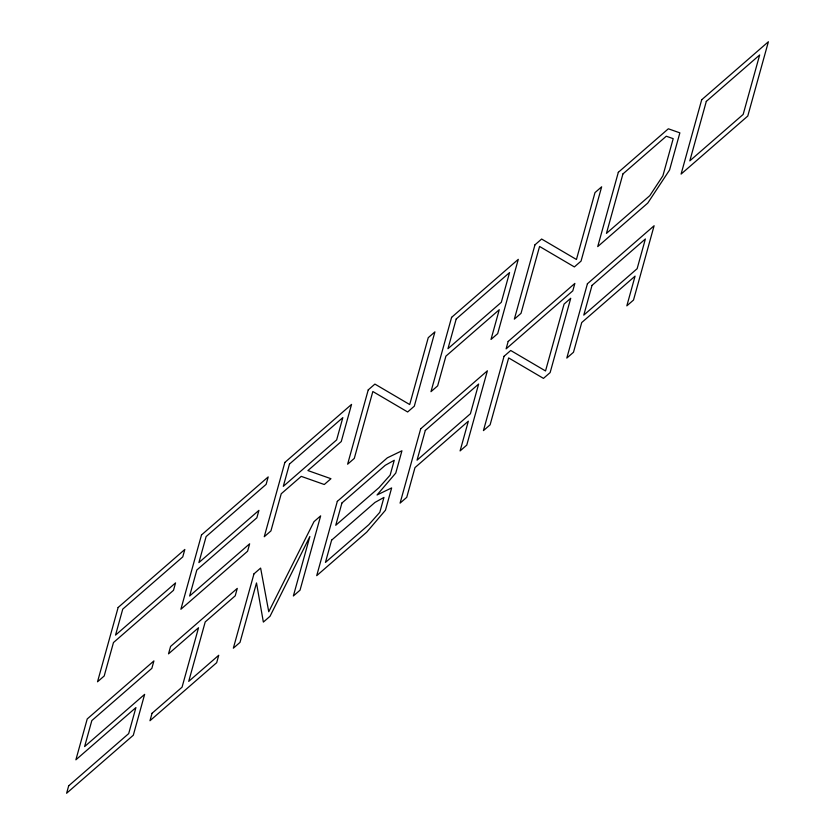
<?xml version="1.0" encoding="UTF-8"?>
<svg xmlns="http://www.w3.org/2000/svg" width="835" height="835" viewBox="0 0 835 835"><rect width="100%" height="100%" fill="white"/><g stroke="black" fill="none" stroke-linecap="round" stroke-linejoin="round"><path stroke-width="1.25" d="M68.679 785.818L66.612 793.25L133.308 735.228L144.643 694.355L84.617 746.573L91.829 720.574L151.855 668.344L153.911 660.913L87.226 718.945L75.891 759.808L135.917 707.589L128.694 733.6L68.679 785.818M118.132 607.473L97.528 681.788L104.198 675.985L113.466 642.543L173.492 590.324L175.559 582.893L115.533 635.111L122.745 609.112L182.771 556.882L184.827 549.451L118.132 607.473M152.043 713.288L149.976 720.72L216.672 662.698L218.739 655.266L188.72 681.381L205.212 621.929L235.22 595.814L237.276 588.393L170.59 646.415L168.524 653.847L198.542 627.732L182.051 687.184L152.043 713.288M201.496 534.953L180.892 609.258L247.588 551.236L249.644 543.804L189.618 596.023L196.83 570.013L256.856 517.794L258.923 510.362L198.897 562.581L206.109 536.581L266.135 484.352L268.192 476.921L201.496 534.953M253.955 573.885L233.351 648.19L240.01 642.386L256.502 582.945L263.359 622.085L270.029 616.282L309.858 536.519L293.367 595.971L300.036 590.168L320.65 515.863L313.981 521.666L268.755 611.752L260.624 568.082L253.955 573.885M284.86 462.423L264.257 536.728L270.926 530.924L281.228 493.767L301.237 476.367L324.283 484.509L330.952 478.705L307.906 470.564L341.254 441.548L351.556 404.401L284.86 462.423M289.474 464.051L283.295 486.346L336.641 439.92L342.83 417.625L289.474 464.051M337.319 501.355L316.715 575.659L366.732 532.145L385.467 510.206L391.646 487.911L377.034 494.988L395.769 473.059L401.948 450.764L387.336 457.841L337.319 501.355M368.235 389.893L347.621 464.197L354.291 458.394L372.838 391.521L407.647 411.979L414.317 406.175L434.92 331.871L428.251 337.674L409.703 404.547L374.905 384.09L368.235 389.893M331.62 540.141L325.441 562.425L368.788 524.714L379.821 512.293L383.943 497.43L374.978 502.419L331.62 540.141M341.933 502.983L335.743 525.278L379.1 487.556L390.133 475.136L394.256 460.283L385.279 465.262L341.933 502.983M420.683 428.825L400.08 503.129L406.749 497.326L414.985 467.61L468.341 421.184L460.095 450.91L466.765 445.107L487.379 370.803L420.683 428.825M451.599 317.363L430.985 391.667L437.655 385.864L445.9 356.148L499.257 309.722L491.011 339.448L497.681 333.645L518.284 259.341L451.599 317.363M425.297 430.453L417.051 460.179L470.408 413.753L478.643 384.037L425.297 430.453M456.202 318.991L447.957 348.717L501.313 302.291L509.559 272.575L456.202 318.991M504.048 356.294L483.444 430.599L490.114 424.806L508.661 357.923L543.47 378.38L550.14 372.577L570.743 298.272L564.074 304.076L545.526 370.949L510.717 350.491L504.048 356.294M508.171 341.431L506.114 348.863L572.8 290.841L574.866 283.409L508.171 341.431M534.964 244.832L514.35 319.137L521.019 313.334L539.567 246.461L574.376 266.918L581.045 261.115L601.649 186.81L594.99 192.614L576.442 259.487L541.633 239.029L534.964 244.832M587.412 283.764L566.808 358.079L573.478 352.276L581.724 322.55L635.07 276.135L626.834 305.85L633.504 300.047L654.108 225.742L587.412 283.764M618.328 172.302L597.724 246.607L647.741 203.093L669.566 170.006L679.867 132.859L668.344 128.788L618.328 172.302M592.025 285.393L583.78 315.119L637.136 268.703L645.382 238.977L592.025 285.393M622.931 173.93L606.45 233.382L649.797 195.661L662.896 175.809L673.198 138.662L666.288 136.22L622.931 173.93M701.692 99.772L681.089 174.087L747.774 116.055L768.388 41.75L701.692 99.772M706.306 101.4L689.814 160.852L743.171 114.426L759.652 54.985L706.306 101.4"/></g></svg>
